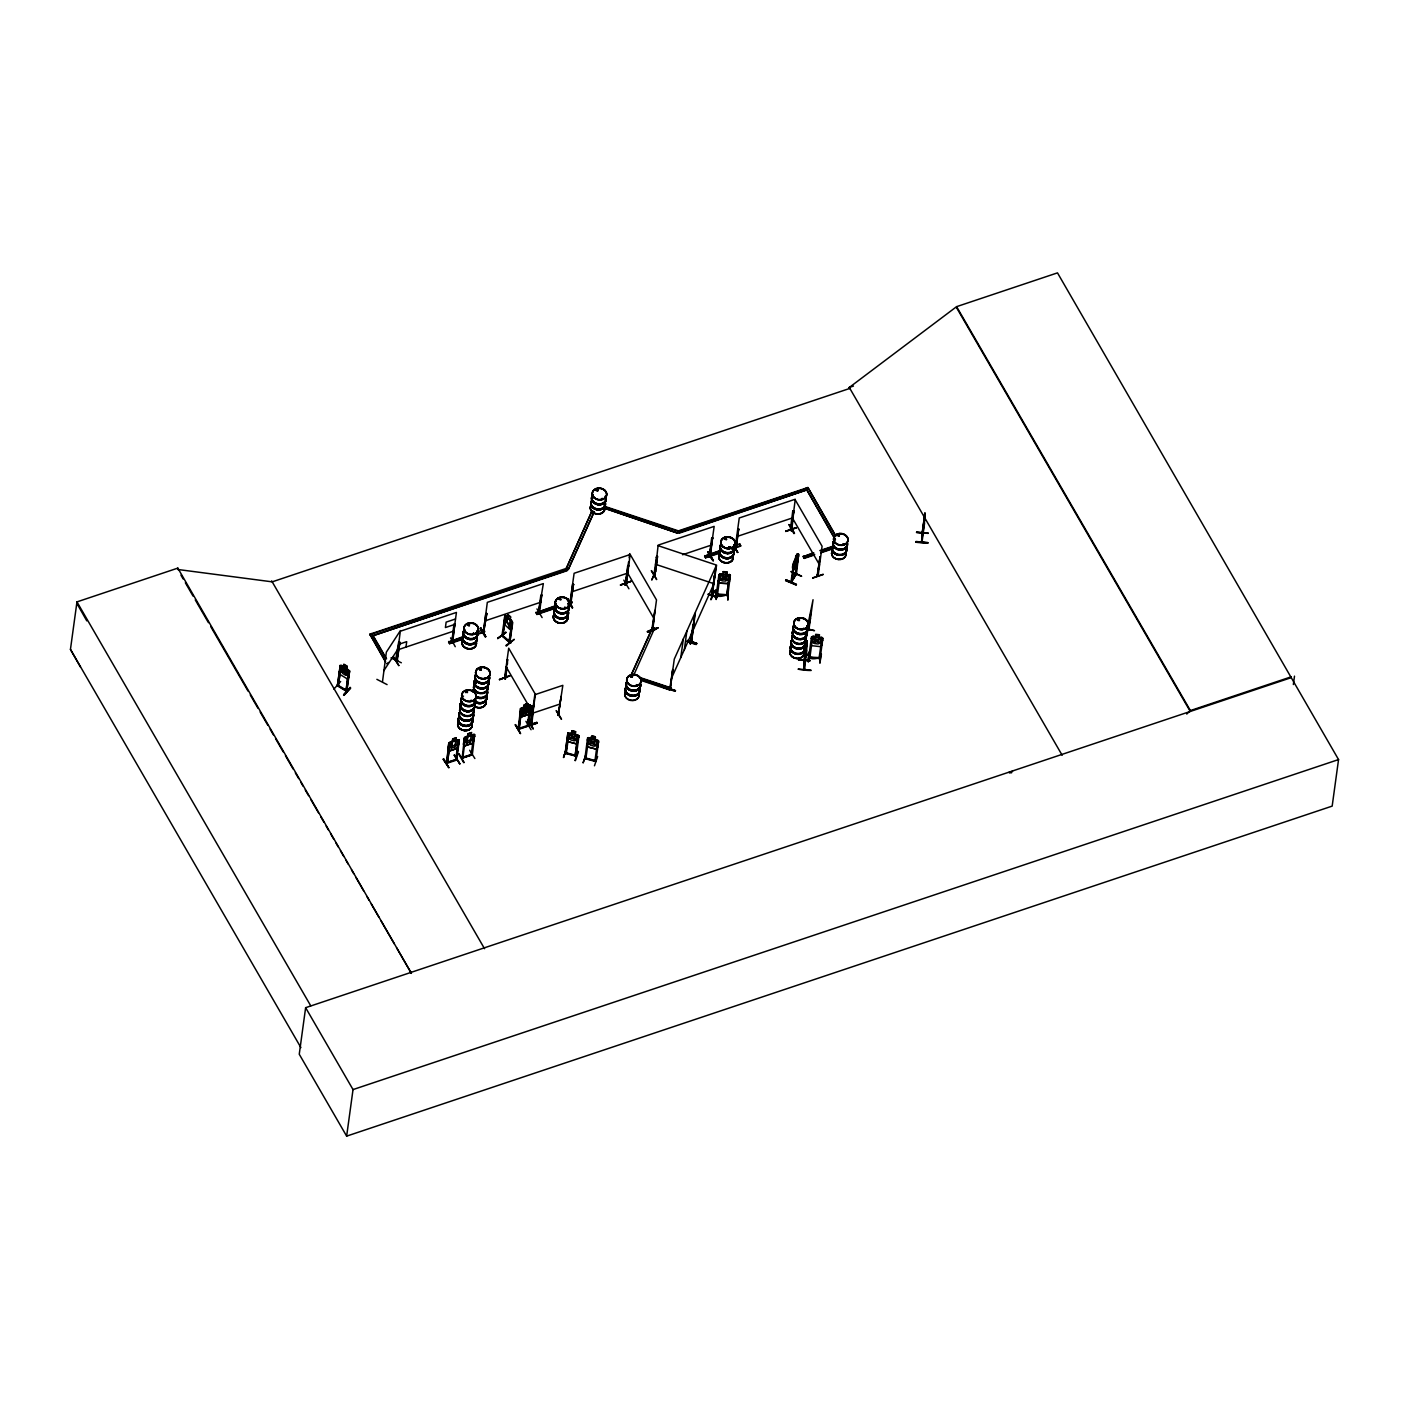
<?xml version="1.0" encoding="UTF-8"?>
<svg xmlns="http://www.w3.org/2000/svg" width="1409" height="1409" viewBox="0 0 1409 1409"><rect width="100%" height="100%" fill="white"/><g stroke="black" fill="none" stroke-linecap="round" stroke-linejoin="round"><path stroke-width="1.5" d="M805.701 651.786L805.878 654.322L806.018 645.287M504.581 678.169L505.514 678.839L506.888 668.13M531.757 724.191L530.982 722.87M530.594 723.68L531.915 723.715L531.352 722.747M626.124 582.78L625.314 585.158L628.573 561.909M651.944 628.432L652.86 629.788L654.868 610.344L651.891 629.207L652.455 629.946L656.506 599.935L629.717 553.631L629.154 557.77M790.731 529.96L791.735 530.717L793.743 511.273L790.766 529.925L791.294 530.788L793.373 511.397M790.819 529.361L791.735 530.717M795.292 499.948L822.081 546.252L818.048 576.281L817.167 574.802L818.101 575.471M806.617 649.866L806.899 642.751L805.649 656.013M805.208 651.293L804.609 661.702L804.909 660.469M805.402 652.614C804.011 670.543 806.582 635.336 805.737 651.434M806.212 648.774L806.3 645.093M805.103 652.437L805.085 653.424L805.684 652.173M798.568 660.152L810.263 660.574L798.621 659.747M806.723 642.028L804.557 661.614L804.275 659.87M804.275 659.976L803.87 669.891L803.852 668.976M804.627 660.715L804.345 669.891L806.864 650.359M804.469 668.236L804.31 668.87M806.142 646.625L805.49 657.246L806.107 647.383M806.001 651.011L806.107 648.158M806.864 640.848L803.782 669.821L804.451 668.394M806.864 644.318L807.11 640.637L807.146 643.719M924.78 515.624L924.656 516.469M805.93 650.465L805.895 652.719M924.551 519.41C923.811 529.097 925.343 505.479 924.815 516.152M396.422 661.015L397.655 660.363L396.211 660.909M452.624 642.663L454.896 623.729L451.725 642.31M452.729 641.976L451.479 642.592M456.939 759.292C446.583 763.555 447.34 760.79 446.653 763.502L448.855 744.533L449.982 744.516L447.41 763.185L449.806 744.216M462.98 757.32L461.659 758.024L472.138 754.449M527.829 703.655L524.412 704.887L524.236 707.248L520.59 709.185L518.019 729.51L521.453 710.224L519.216 728.541M528.498 725.934L530.77 707.054L527.336 726.322L529.819 707.371M539.524 613.848L538.361 614.183L541.796 594.897L539.365 613.954M571.261 603.158L570.029 602.488L570.363 603.563L572.565 584.594L573.516 584.277L570.328 603.528M626.318 584.77L630.14 554.53L574.115 573.287L569.905 603.246L570.962 602.893L573.516 584.277M626.248 584.207L625.015 584.735L626.494 584.101M657.175 560.43L654.762 576.281L654.991 574.749M655.361 574.396L654.128 574.995M710.347 556.643L709.009 556.678L712.619 537.71L710.277 556.696M710.435 555.956L709.009 556.678M736.484 547.185L735.163 547.185M791.541 528.798L790.343 529.854L792.774 510.868L793.901 510.851L792.774 510.868M798.304 669.099C822.116 670.631 807.604 671.177 798.304 669.205M927.65 542.5C891.562 540.792 952.449 545.336 916.026 541.461M916.554 532.532L928.232 533.166L916.607 532.109M924.322 522.246L921.592 542.324L922.12 532.532L921.979 542.359L924.603 522.809M924.075 519.076L923.106 529.696L923.353 528.463M923.811 523.461L924.551 519.357M924.057 520.678L923.758 525.698L924.48 520.432M397.426 660.028L396.405 661.437L400.403 630.598L386.348 652.138L382.508 681.657M395.806 660.064L396.123 660.909L398.624 642.275M927.598 542.941L915.973 541.919M805.155 654.445L805.437 651.081M805.42 653.001L805.314 656.999M924.286 520.714L924.621 518.459M808.308 661.526L808.572 652.526M809.153 652.244L808.29 661.526M808.255 661.913L809.189 652.244M810.615 643.244L811.619 645.674L820.566 646.661L822.046 644.512M811.461 637.097L812.975 636.41L811.478 636.991L808.731 657.492L810.105 656.576M812.447 638.629L811.408 638.506L812.447 638.629L809.876 657.563M815.388 636.709L815.705 634.314L819.51 634.737L819.052 637.203L820.866 638.066L820.285 642.345L818.118 643.966L814.578 643.561L812.923 641.518L813.504 637.255L815.512 636.692L812.923 636.34L822.891 638.383L821.729 637.396M819.193 637.132L821.799 637.326M822.891 638.277L820.056 658.796C822.099 655.925 810.474 661.86 809.065 656.365L809.999 656.559M819.105 657.897L819.016 658.584M821.711 639.651L822.733 640.091L821.711 639.651L819.052 658.267M820.179 658.707L808.731 657.105M808.801 657.052L820.285 657.668M821.412 653.952L819.879 663.199L820.883 653.565M924.339 519.745L924.815 515.201M80.472 667.021L70.45 649.39L76.967 601.89L177.833 568.109L411.428 973.39L396.581 947.729M177.833 568.109L177.657 569.465L272.201 581.847L849.838 388.408L849.292 387.457L956.605 306.651L1057.49 272.87L1338.55 759.574L1332.174 806.107L346.649 1136.13L299.254 1054.231L305.63 1007.682L1291.155 677.676M333.915 689.124L340.643 681.498M340.185 665.418L349.661 671.071L346.755 691.52L337.315 685.76L340.256 665.33L337.561 685.426L346.825 691.097M340.96 667.408L338.213 686.359L340.96 667.408L339.868 667.126L340.731 667.655M346.825 666.07L347.389 674.365L345.575 675.228L342.651 673.449L341.348 670.666L341.929 666.387L343.602 666.58M341.471 665.207L343.514 666.651L343.814 664.15L346.949 666.052L346.632 668.342L349.661 671.071M344.06 695.341L350.7 687.962L343.69 695.095M346.209 690.657L348.358 672.304L349.45 672.586L348.358 672.304M348.587 672.058L345.874 691.026M346.614 691.467L349.467 671.124M343.655 694.743L350.295 687.345L343.549 695.06M385.485 661.913L369.863 634.209L566.189 568.461L568.32 569.166L373.896 633.398M388.655 662.459L386.524 663.727M390.998 657.915L401.354 662.776M395.735 659.958L397.673 647.735M399.064 642.786L396.669 661.455L399.997 642.469L398.888 642.486L399.997 642.469M398.677 649.514L399.416 644.089L406.708 641.641L405.968 647.083M399.821 642.169L397.232 660.751M398.8 665.541L393.234 657.087M346.649 1136.13L353.025 1089.58L305.63 1007.682M461.941 639.58L449.594 643.719L448.608 642.028L463.103 636.621M450.545 637.89L455.248 646.696M449.594 643.719L448.696 641.447M451.708 642.98L453.945 624.046M447.956 749.324L448.802 743.054L450.193 741.838L459.264 739.707L456.023 759.61M443.219 759.152L448.837 767.676L443.166 759.222M451.197 750.293L452.729 738.809L456.234 737.752L455.917 740.042M452.588 741.222L452.729 738.809M454.491 749.218L456.181 737.647M454.332 755.065L459.88 763.907L454.367 755.347M458.172 741.363L455.688 760.314L459.105 741.046L456.851 759.979L446.494 763.449L448.802 743.159M465.71 736.766L474.727 734.529L472.508 743.3L464.406 746.013L463.42 744.022L464.442 737.876L462.117 758.324L461.765 757.337M462.804 758.042L465.269 739.038L464.318 739.355L465.269 739.038M480.575 628.115L485.753 636.798L480.716 627.745M466.661 745.114L468.193 733.631L471.645 732.469L469.954 744.04M483.534 632.588L486.898 613.637L485.77 613.655L483.357 632.659L487.32 602.347L543.346 583.59L538.291 613.848L539.4 613.866M486.721 613.338L483.657 631.954M469.673 750.257L474.886 758.535M485.735 636.463L480.645 627.78M471.24 754.467L472.226 753.762M471.152 755.136L473.635 736.185L474.745 736.167L473.635 736.185M474.569 735.868L472.314 754.801L461.853 757.901M497.764 638.612L506.06 632.394L497.747 638.207M504.123 621.651L505.038 615.469M505.179 617.776L504.457 617.142L505.479 617.565L502.714 636.463L502.291 634.86M505.479 617.565L502.714 636.463C496.884 629.436 523.743 654.304 502.925 636.146M510.322 619.273L511.432 621.21L510.851 625.473L509.283 626.142L505.778 620.929L508.015 614.623L510.639 616.983L508.966 628.432M507.786 617.072L508.085 614.782M509.988 675.774L499.508 679.349M505.708 632.148L497.694 638.471M508.473 615.557L510.058 616.966M505.937 645.445L514.303 639.316L506.271 646.097M509.072 642.099L511.907 623.271L509.811 642.839L512.753 622.391L504.968 615.363L501.903 635.882L509.794 642.751L509.072 641.342M504.545 678.257L508.702 648.193L535.49 694.496L530.735 724.631L534.821 694.707L562.843 685.338L558.246 715.49L561.117 696.345L558.211 715.437L558.897 714.645M508.984 642.028L511.907 623.271M506.43 667.355L504.898 678.856M506.976 663.375L507.522 659.377L505.109 678.997M507.434 664.15L507.522 659.377M505.479 678.874L505.109 677.342M515.447 724.631L520.485 733.684L515.254 725.019M521.453 710.224L519.076 729.14M528.991 706.226L527.389 706.05L527.811 703.637L524.359 704.799L521.77 712.778L523.232 714.028L526.438 712.936L528.41 710.506L528.991 706.226L527.371 706.05M556.661 605.289L536.001 612.774L536.97 614.465L553.438 608.952M536.952 608.917L542.113 617.582M520.52 733.296L515.43 724.649M523.496 712.197L524.042 707.882L527.265 706.807L526.702 711.087L523.496 712.197L526.684 711.087M536.97 614.465L536.072 612.193M524.905 705.803L526.948 705.099M538.308 613.796L540.845 595.232M538.643 614.201L539.436 613.232M529.837 705.328L530.77 705.75L527.442 706.156L527.811 703.637M528.428 726.04L530.894 705.68L529.784 705.24L530.894 705.68L528.674 714.469L520.555 717.128L528.674 714.469L529.995 711.739L528.534 714.328L520.643 717.022M533.095 705.715L530.506 724.349L531.316 723.433L531.457 724.508L530.946 723.75M533.571 705.557L531.404 724.42M531.07 729.739L525.944 721.338M527.794 720.21L533.113 728.84L528.093 719.788M566.189 568.461L567.158 570.152L372.804 635.794L567.087 570.733L566.189 568.461L592.009 510.956L594.158 511.661L568.32 569.166M567.51 598.684L572.547 607.737L567.457 598.719M556.168 710.752L561.522 719.33L556.467 710.647M567.862 604.109L571.984 602.735L571.085 600.463M592.009 510.956L566.101 569.042M563.565 757.514L566.665 748.249L563.582 757.126M567.915 732.803L565.132 753.339L576.263 756.246L578.976 735.78L567.915 732.803L565.238 753.392L566.295 753.146M568.831 734.617L567.704 734.653L568.831 734.617L566.277 753.568L565.344 752.67M572.142 730.813L571.825 733.103L569.87 733.367L569.289 737.647L570.874 739.972L574.326 740.887L576.404 739.549L577.003 735.269L575.4 733.983M679.385 532.567L806.829 489.892L679.314 533.148L678.416 530.876L677.588 533.13L604.461 508.209L605.218 506.536L678.416 530.876L807.885 487.514L835.977 536.054M604.391 508.79L605.218 506.536M575.224 734.124L575.7 731.676L572.019 730.69L571.702 732.997M576.369 755.559L575.031 755.964L577.69 737.33L578.817 737.277L577.69 737.33M574.96 760.508L577.972 751.314M577.796 737.013L575.136 755.946L576.475 755.259M578.835 735.78L576.563 743.899L567.986 741.68L567.07 738.968M583.22 762.78L586.338 753.516L583.079 762.692M585.915 758.447L584.894 758.658L587.571 738.069L588.98 737.611L587.571 738.069M585.07 758.165L586.038 758.148M585.827 758.799L588.486 739.866L587.359 739.919L588.486 739.866M591.375 738.246C589.508 734.336 597.803 735.991 594.88 739.373L596.659 740.535L596.077 744.815L593.982 746.154L590.547 745.238L588.944 742.913L589.526 738.633L591.481 738.351M595.056 739.232L595.373 736.942M597.451 742.279L598.473 742.543L597.451 742.279L594.88 761.318L595.884 761.547L598.631 741.046L588.944 737.717M594.457 765.792L597.627 756.545M596.13 760.525L595.672 761.529L584.911 758.606M630.933 581.477L620.524 584.788M623.8 580.138L628.925 588.803M625.402 585.087L627.639 566.154L628.995 565.608M627.428 572.794L626.019 584.4M628.52 564.815L625.314 585.105M651.416 570.856L656.594 579.222M655.502 571.261L651.874 579.61M657.475 557.277L656.347 557.26L657.475 557.277L654.639 576.246L658.144 545.142L714.169 526.385L709.925 556.308C720.158 571.878 702.88 542.324 709.361 554.882M654.798 576.193L653.758 575.946L656.594 556.467L657.721 556.432L656.77 556.766M657.933 627.709C651.786 633.363 637.572 633.416 657.968 627.78M654.04 616.314L652.473 629.013M631.989 677.253L630.492 676.355L652.49 627.533L654.621 628.238L652.402 628.115L631.355 674.964M677.588 533.13L604.461 508.209M678.416 530.876L679.314 533.148M664.502 686.905L664.238 687.768L675.457 690.886L664.484 686.923L675.492 690.516M640.76 680.318L669.222 689.794L670.279 687.398M670.332 689.019L672.692 669.539L669.751 689.036L670.367 688.314M680.776 657.616L683.33 638.999M684.334 649.708L686.87 631.091M690.516 643.455L691.837 631.073M690.093 643.614L692.189 630.299M692.999 624.328L690.657 643.79M690.921 643.191L694.936 613.126L674.277 659.13L670.138 689.16L670.719 687.592M691.907 640.391L691.326 641.958L694.267 622.479M720.017 553.033L705.592 557.858L704.623 556.168L721.179 550.074M705.592 557.858L704.711 555.586M707.723 552.099L712.919 560.377M696.68 643.332L687.486 640.408L696.698 643.314L696.24 644.318M709.185 556.978L711.668 538.027M711.193 599.688L714.539 590.882M711.633 594.034C710.629 596.218 713.57 592.96 711.932 595.919M713.852 577.901L714.574 577.25L711.651 596.729L716.124 565.942L695.465 611.946L691.467 641.799M711.651 596.729L714.204 577.126M715.596 590.089L716.195 599.512L716.019 590.107M719.911 576.105L718.854 576.07L719.911 576.105L717.445 595.109L716.512 593.911C716.882 600.146 731.588 592.203 726.78 595.602L729.193 576.563L730.249 576.616L729.193 576.88M717.357 595.144L717.533 594.422M708.146 594.492L717.375 597.504L708.41 594.034M722.958 574.115L723.152 571.631L726.974 571.825L726.674 574.22M726.533 574.291L726.85 571.895L723.152 571.737M726.78 595.567L729.193 576.563M729.404 581.336L730.249 575.136M727.837 600.075L727.872 590.336L727.942 599.706M736.291 547.308L735.322 548.224L738.651 528.974L736.22 548.031L735.216 548.26L736.379 547.907L735.146 547.925L739.249 517.984L795.275 499.226L791.224 530.77M736.062 547.52L738.651 528.974M737.682 552.434L733.631 545.124L737.682 552.434L734.089 547.379M735.586 545.248L739.707 543.856L740.606 546.128L732.381 548.894M740.606 546.128L739.707 543.856M789.41 524.747L794.5 533.412L789.357 524.712M790.29 529.819L791.365 528.445M785.975 579.733L785.641 580.561L796.402 584.682L785.958 579.751L796.437 584.312M796.402 574.52L798.533 555.622L795.416 574.978L798.692 554.283C786.063 570.434 796.279 577.655 798.568 554.23M793.707 562.314L790.977 582.322L796.525 573.762L791.347 582.481L795.944 556.396M791.911 581.794L794.394 563.036M795.486 558.827L795.68 556.485L797.335 553.79L797.071 556.308L798.163 554.265M795.31 559.514L794.729 563.794L796.86 557.013L794.412 560.553M834.938 539.189L805.842 488.201L835.026 538.608M796.948 554.794L795.856 557.171M807.885 487.514L834.832 534.768M814.561 554.935L804.257 558.387L803.271 556.696L813.662 552.663M801.545 576.105L791.242 571.473M804.257 558.387L803.359 556.115M812.676 578.13L823.155 574.555M803.782 649.197L804.416 644.794M805.138 639.228L805.772 634.825M803.993 650.852L804.803 644.864M805.261 641.289L806.212 634.349M806.793 630.21L813.046 599.723L808.854 630.105L808.643 628.854M805.085 651.363L806.424 645.093M804.028 661.385L806.793 640.69M807.251 640.655L804.116 661.473M809.065 629.4L808.396 630.017L811.091 610.96M817.167 575.629L820.073 556.784L817.519 575.4M817.519 576.228L820.073 556.784M924.762 513.158L923.67 522.528M922.208 532.461L922.014 533.993L925.132 513.105M921.627 540.704L921.504 542.271M922.032 542.254L922.085 541.461M1011.556 772.819L1009.601 772.748M1186.748 714.064L1190.394 710.576L956.605 306.651M1293.356 684.545L1294.501 676.144M337.315 685.021L338.213 685.602M338.037 686.253L337.649 684.739M809.013 655.273L803.341 653.882M669.222 689.794L670.561 688.191L639.475 677.976M690.498 643.843L690.974 642.293M691.784 641.218L690.974 641.641M691.837 640.32L691.555 641.218M809.065 655.044L803.289 654.128M805.085 642.627L810.492 618.34M805.367 657.246L805.772 655.907M804.909 660.363L804.609 661.702L804.75 654.498M664.238 687.768L675.246 691.326M690.023 643.772L690.445 642.328M468.14 625.191L468.545 625.508M473.635 633.046L473.213 633.222M465.815 691.502L467.541 691.643M471.786 700.52L471.011 700.185M479.764 669.152L479.817 669.434M481.262 668.905L479.518 668.659M484.978 677.993L485.964 677.888M559.567 598.666L561.169 599.6M564.939 607.279L565.185 608.318L564.533 607.49M596.236 490.737L596.113 489.786M565.115 607.279L564.745 607.508M596.835 489.451L597.081 490.508L597.663 489.627M602.682 498.821L601.414 498.68L602.682 498.698M636.833 684.739L637.079 685.302M725.071 538.414L726.604 539.242M799.431 619.784L798.022 620.506M799.537 620.471L798.78 620.242M803.905 628.255L803.324 628.326M839.341 536.142L839.165 535.103L837.791 535.79M843.075 543.768L843.973 544.35L842.793 544.332M785.641 580.543L796.138 585.087M397.549 660.398L396.51 660.345M452.518 642.68L451.637 642.98M483.111 632.324L484.273 631.919M539.171 612.792L538.432 613.69M517.966 729.122L537.146 723.152M528.322 725.635L527.406 725.846M626.547 583.502L625.226 584.629M655.15 575.101L654.357 575.383M567.986 741.68L576.668 743.899L578.13 741.927M566.594 748.267L563.494 757.39M596.342 749.165L587.641 746.946L596.342 749.165L597.786 747.175L598.508 741.046L597.575 739.901M510.269 641.923L509.389 641.817M558.792 715.314L558.616 714.257M651.839 580.015L655.713 570.98M711.633 595.038L711.88 595.901M710.629 599.565L714.522 590.53M717.375 597.504L708.269 594.122M568.25 569.747L594.07 512.242M633.504 675.668L654.621 628.238M671.723 677.747L692.383 631.743M692.911 630.563L713.57 584.559M447.956 749.201L448.943 751.191L457.044 748.478L459.264 739.707M473.882 740.658L472.438 743.247L464.406 746.013M797.388 554.019L795.68 556.485M793.02 569.764L797.846 560.412M791.964 581.019L790.925 582.234L795.962 573.622M393.675 656.929L398.853 665.612M459.123 753.815L464.16 762.498M567.369 599.036L572.547 607.737M737.594 552.398L734.476 547.238M387.088 684.615L376.872 679.332M669.891 688.261L670.649 687.645M383.794 670.754L397.866 649.214M467.718 624.627L469.003 624.469M473.213 633.645L474.111 633.398L473.16 633.733M596.042 489.839L597.733 489.469M597.839 490.913L598.05 489.804L597.222 490.755M481.385 669.768L481.015 668.659M467.189 692.295L467.048 691.643M467.453 692.541L467.207 691.925M601.484 498.945L602.365 498.399M559.038 598.895L560.007 598.455M630.862 676.338L632.377 676.003M630.774 676.39L631.725 677.306L632.077 675.985M725.388 539.348L726.04 538.326M726.533 539.541L725.705 538.097L724.596 539.33M636.445 685.355L636.287 684.615M798.075 619.344L798.216 620.365M798.198 619.238L797.987 620.136M718.079 580.807L719.066 583.15L728.048 583.59L729.527 581.353M820.478 646.484L821.94 644.389M727.784 595.602L730.373 575.119L720.369 573.815L719.03 574.696M348.816 677.218L347.459 678.997L340.097 674.506L339.34 671.565M711.739 596.641L711.686 595.655M528.41 710.506L526.42 712.919L523.215 713.993L521.735 712.743M346.755 690.78L346.138 689.917L346.579 690.797M522.352 708.498L524.183 707.142L520.537 709.097L519.657 715.208M521.806 707.811C513.193 712.267 544.35 699.392 521.876 707.934M727.696 595.232C697.173 593.823 736.625 595.426 726.621 594.827M468.193 624.645L469.567 624.821L468.281 625.085M479.87 668.888L481.314 668.676M465.727 692.418L467.401 692.418M731.06 547.766L730.144 547.749M837.492 535.015L839.059 534.856M798.04 619.59L799.29 619.854M796.966 556.256L797.688 555.674L796.015 563.124L793.901 565.132M604.126 506.201L604.144 506.166A7.292 5.83 7.8 0 1 596.94 514.215A7.292 5.83 7.8 0 1 591.498 504.827M485.471 699.868L485.506 699.833A7.256 5.795 7.8 0 1 483.551 706.737A7.256 5.795 7.8 0 1 474.763 706.684M793.02 634.543A7.292 5.83 7.8 0 0 798.463 643.948A7.292 5.83 7.8 0 0 805.578 635.952L805.666 635.899M505.901 615.451L507.698 616.913M504.035 621.58L504.774 624.574M510.639 616.983L507.997 614.835M512.031 620.929L510.234 619.185M511.907 628.643L510.78 630.193L504.616 624.663L504.123 621.51M712.567 594.704L711.334 594.316M485.189 636.956L480.134 628.273M566.894 599.23L572.019 607.86M463.737 762.656L458.682 753.974M475.749 641.007A7.292 5.83 7.8 0 1 468.616 649.003A7.256 5.795 7.8 0 1 463.209 639.633A7.292 5.83 7.8 0 0 468.616 649.003A7.256 5.795 7.8 0 0 475.714 641.025L475.837 640.954A7.292 5.83 7.8 0 1 468.651 648.827A7.292 5.83 7.8 0 1 463.209 639.422A7.239 5.777 7.8 0 0 468.669 648.668A7.239 5.777 7.8 0 0 475.731 640.743M805.613 635.935L805.631 635.917A7.256 5.795 7.8 0 1 799.396 644.001A7.256 5.795 7.8 0 1 792.193 635.917M484.256 631.285L483.551 631.919M571.156 602.594L570.081 603.087M472.121 754.872L462.082 758.289M720.422 573.886L718.925 574.661L716.3 594.686M565.238 752.247L566.348 752.512M565.308 752.934L576.369 755.928M584.805 758.183L596.042 761.195M594.88 760.191L596.007 760.49M597.786 490.79L596.535 490.35M469.267 625.825L469.373 624.24M726.339 539.717L724.684 539.224M481.138 669.821L479.87 669.803M483.78 692.717L482.9 692.524M839.112 536.177L837.668 535.261M654.058 575.559L655.044 575.929L653.987 575.277M711.386 594.686L712.602 595.091M454.121 624.346L455.072 624.028M485.946 613.954L486.898 613.637M541.021 595.531L541.972 595.197M572.741 584.894L573.692 584.576M628.766 566.136L627.639 566.154M711.844 538.326L712.795 538.009M737.876 529.608L738.827 529.273M451.549 641.852L452.553 641.623M620.471 585.052L631.038 581.23L620.506 585.193M654.199 574.273L655.203 574.044M709.995 555.586L709.432 556.291M785.676 531.492L796.155 527.935M509.688 675.704L499.491 679.754M499.455 679.614L510.023 675.792M651.962 628.502L652.332 628.872M647.471 631.69L657.968 627.815L647.488 631.743M812.711 577.831L823.173 574.256M524.395 704.817L527.882 703.743M524.553 704.958L527.759 703.866M523.989 708.111L525.504 709.572L528.622 706.508L526.121 709.854L528.04 711.721L525.31 710.612L522.052 713.852L524.694 710.365L522.845 708.568L527.283 706.825M533.852 704.905L531.809 724.385L531.404 723.592M520.678 710.858L521.629 710.523M529.995 707.67L530.946 707.353M449.031 744.833L449.982 744.516M458.348 741.662L459.281 741.345M519.076 728.33L536.952 722.341L526.473 726.304M537.146 723.099L518.265 729.475M455.759 759.169L456.763 758.94M447.428 762.304L455.583 759.539M462.892 757.126L471.504 754.484M459.845 763.872L454.262 755.048M853.449 386.066L849.151 387.51L849.697 388.461M369.774 634.79L371.906 633.522L386.559 658.831M805.772 488.782L678.328 531.457L605.13 507.117M400.438 631.179L456.446 612.422L452.307 642.257M455.494 618.991L446.142 622.126L445.403 627.551L454.737 624.416M397.884 649.796L453.892 631.038M484.784 620.964L540.792 602.207M571.578 591.903L627.586 573.146M682.572 554.741L711.615 545.001M736.696 536.6L792.721 517.843M477.528 631.796L483.71 629.735L484.678 631.408L476.436 634.173M704.623 556.168L721.091 550.655M448.608 642.028L463.033 637.203M542.166 610.696L556.59 605.87M449.665 643.138L462.029 638.999M537.058 613.884L555.586 607.666M567.933 603.528L572.054 602.154M705.68 557.277L720.087 552.451M732.451 548.312L740.694 545.547M476.365 634.755L484.608 631.989L483.622 630.316M819.827 550.602L834.251 545.776M803.271 556.696L813.574 553.244M821.817 550.496L834.163 546.357M804.328 557.805L814.631 554.353M820.813 552.293L833.159 548.154M820.725 552.874L833.089 548.735M527.565 706.032L529.907 705.24M532.285 713.324L560.289 703.954M455.635 740.817L452.43 741.891L451.831 746.171L455.054 745.097M471.099 735.639L467.823 736.837M467.295 740.993L470.518 739.919M448.943 751.191L457.044 748.478M1190.394 710.576L1291.26 676.796M353.025 1089.58L1338.55 759.574M722.958 574.009L720.95 574.678L720.369 578.958L722.024 580.878L725.582 581.054L727.748 579.31L728.33 575.048L726.533 574.185M560.571 599.952L559.091 599.283M469.232 625.684L467.982 625.402M480.909 669.927L479.888 669.363M798.128 619.079L799.467 619.379M799.079 620.629L797.6 619.942M631.408 675.686L630.51 676.884M337.544 684.756L338.495 685.338M518.371 728.805L519.252 728.629M716.512 593.911L726.604 594.686M730.637 547.009L730.743 547.361M559.901 598.349L560.395 598.438M631.391 675.844L632.218 676.637M798.586 659.976L810.263 660.592M924.709 514.496L922.102 534.064M916.554 532.338L928.196 533.395M576.105 755.541L566.453 752.776M585.792 758.13L584.805 757.866M595.778 760.807L586.109 758.042M471.205 734.882L472.825 735.058L472.244 739.338L470.271 741.75L467.048 742.825L465.586 741.574L468.193 733.631M455.741 740.06L457.361 740.236L456.78 744.516L454.808 746.929L451.584 748.003L450.123 746.752L450.704 742.473L452.483 741.187M808.819 629.171L814.49 630.651L806.864 629.083M803.377 653.565L809.101 654.709M838.496 534.804L839.429 535.244M572.107 730.901L575.541 731.817M591.762 736.167L595.197 737.083M655.132 575.259L653.917 574.854L653.899 575.964M687.416 640.76L696.645 643.702M689.071 641.817L696.433 644.177L687.081 641.324M686.958 641.694L696.257 644.547M670.631 687.715L639.563 677.394M658.038 545.653L716.582 565.115L712.073 595.778M655.484 564.269L714.046 583.731M640.831 679.737L669.293 689.212M791.013 571.79L801.527 576.351M466.819 691.167L465.657 692.524M473.671 734.159L474.604 734.6M578.465 751.772L575.4 760.649M338.583 685.602L346.984 690.516M479.817 669.927L479.412 669.028M729.21 574.308L730.249 575.242M510.128 620.03L507.68 617.829L507.081 622.109L509.547 624.31M577.813 734.811L578.8 735.868M523.514 707.23L528.903 713.799M788.881 524.553L793.919 533.606M708.251 551.87L713.394 560.571M651.451 570.61L656.576 579.592M443.712 758.676L448.837 767.676M528.076 719.823L533.113 728.84M956.5 307.532L1190.27 711.457M849.292 387.457L1062.175 755.277M792.739 518.565L819.545 564.868M627.164 572.248L653.952 618.551M570.997 601.044L571.984 602.735M506.148 666.809L528.657 705.698M530.806 709.414L532.954 713.113M463.42 744.146L464.512 745.907M372.874 635.899L385.432 657.616M369.863 634.209L385.555 661.332M271.655 580.895L484.537 948.697M180.951 575.171L183.152 578.958M185.354 582.762L193.051 596.077M195.252 599.882L208.462 622.69M210.663 626.494L248.054 691.114M250.256 694.919L257.953 708.216M260.154 712.021L267.869 725.336M270.07 729.122L273.364 734.829M275.565 738.633L283.262 751.948M285.463 755.735L293.16 769.05M295.362 772.854L298.673 778.561M300.874 782.347L303.058 786.152M305.26 789.956L308.571 795.662M310.773 799.467L318.469 812.764M320.671 816.568L323.964 822.275M326.166 826.079L328.367 829.866M330.569 833.67L333.863 839.377M336.064 843.181L338.266 846.985M340.467 850.789L343.778 856.478M345.98 860.283L348.164 864.087M351.475 869.793L353.677 873.598M355.878 877.402L363.575 890.699M366.868 896.406L369.07 900.21M371.272 904.014L378.968 917.312M381.17 921.116L394.379 943.924M76.967 601.89L310.737 1005.815M70.45 649.39L300.91 1047.609M76.773 603.246L86.794 620.858M519.639 715.173L520.573 717.181M587.747 746.893L586.725 744.216L587.641 746.946M339.516 671.547L340.256 674.383M792.809 568.303L793.126 569.817M728.048 583.59L719.066 583.15M477.193 630.985A7.38 5.9 7.8 0 1 469.99 639.07A7.38 5.9 7.8 0 1 464.477 629.559M464.618 629.312A7.274 5.795 7.8 0 0 470.025 638.682A7.292 5.812 7.8 0 0 477.14 630.704A7.274 5.795 7.8 0 1 470.025 638.682A7.292 5.812 7.8 0 1 464.6 629.312M477.052 637.872A7.38 5.9 7.8 0 1 468.281 644.318A7.38 5.9 7.8 0 1 463.737 634.966M477.087 637.608A7.38 5.9 7.8 0 1 468.334 644.054A7.38 5.9 7.8 0 1 463.772 634.702M639.228 687.68A7.38 5.9 7.8 0 1 632.025 695.764A7.38 5.9 7.8 0 1 626.512 686.271M639.07 693.774A7.256 5.795 7.8 0 1 630.475 700.097A7.256 5.795 7.8 0 1 626.001 690.903M640.531 684.034A7.38 5.9 7.8 0 1 631.778 690.48A7.38 5.9 7.8 0 1 627.216 681.128M640.496 684.298A7.38 5.9 7.8 0 1 631.743 690.745A7.274 5.795 7.8 0 1 627.234 681.745A7.292 5.812 7.8 0 0 631.725 690.956A7.292 5.812 7.8 0 0 640.355 684.615A7.274 5.795 7.8 0 1 631.725 690.956A7.38 5.9 7.8 0 1 627.181 681.392M639.087 694.056A7.292 5.83 7.8 0 1 630.422 700.414A7.292 5.83 7.8 0 1 625.931 691.167M846.104 546.974A7.38 5.9 7.8 0 1 838.883 555.076A7.38 5.9 7.8 0 1 833.388 545.565M846.069 546.445A7.274 5.795 7.8 0 1 838.971 554.424A7.274 5.795 7.8 0 1 833.547 545.054M846.14 546.71A7.38 5.9 7.8 0 1 838.919 554.811A7.38 5.9 7.8 0 1 833.423 545.301M847.39 543.346A7.38 5.9 7.8 0 1 839.588 549.933A7.38 5.9 7.8 0 1 833.212 541.76M834.093 540.422A7.38 5.9 7.8 0 1 835.361 539.348M847.425 543.081A7.38 5.9 7.8 0 1 839.623 549.669A7.38 5.9 7.8 0 1 833.247 541.496M834.128 540.158A7.38 5.9 7.8 0 1 835.414 539.083M847.249 543.645A7.274 5.795 7.8 0 1 839.553 550.144A7.274 5.795 7.8 0 1 833.283 542.095M834.146 540.774A7.274 5.795 7.8 0 1 835.396 539.717M845.928 553.085A7.256 5.795 7.8 0 1 838.267 559.567A7.256 5.795 7.8 0 1 831.997 551.535M554.512 613.884A7.292 5.83 7.8 0 0 559.954 623.271A7.292 5.83 7.8 0 0 567.07 615.275L567.158 615.222A7.274 5.795 7.8 0 1 559.954 623.254A7.274 5.795 7.8 0 1 554.53 613.901A7.292 5.83 7.8 0 0 559.972 623.095A7.292 5.83 7.8 0 0 567.105 615.117M567.07 615.011A7.239 5.777 7.8 0 1 559.989 622.937A7.239 5.777 7.8 0 1 554.6 613.619M568.532 605.254A7.38 5.9 7.8 0 1 561.31 613.338A7.38 5.9 7.8 0 1 555.815 603.827M568.426 611.876A7.38 5.9 7.8 0 1 560.606 618.481A7.38 5.9 7.8 0 1 554.23 610.308M555.111 608.97A7.38 5.9 7.8 0 1 556.396 607.878M555.128 609.586A7.274 5.795 7.8 0 1 556.396 608.512A7.292 5.812 7.8 0 0 555.111 609.586M568.391 612.14A7.38 5.9 7.8 0 1 560.571 618.745A7.38 5.9 7.8 0 1 554.195 610.573M555.076 609.234A7.38 5.9 7.8 0 1 556.361 608.142M733.138 550.725A7.274 5.795 7.8 0 1 726.04 558.686A7.292 5.812 7.8 0 1 720.615 549.316A7.274 5.795 7.8 0 0 726.04 558.686A7.292 5.812 7.8 0 0 733.156 550.725M733.296 550.391A7.38 5.9 7.8 0 1 726.075 558.475A7.38 5.9 7.8 0 1 720.58 548.982M729.105 547.168A7.38 5.9 7.8 0 1 732.24 549.052M734.001 545.248A7.38 5.9 7.8 0 1 727.748 553.402A7.38 5.9 7.8 0 1 720.404 545.177M733.332 550.126A7.38 5.9 7.8 0 1 726.111 558.211A7.38 5.9 7.8 0 1 720.615 548.717M729.14 546.903A7.38 5.9 7.8 0 1 732.275 548.788M733.156 556.22A7.239 5.777 7.8 0 1 725.494 562.684A7.239 5.777 7.8 0 1 719.259 554.67M733.191 556.326A7.292 5.83 7.8 0 1 725.476 562.843A7.292 5.83 7.8 0 1 719.154 554.935A7.256 5.795 7.8 0 0 725.459 562.984A7.292 5.83 7.8 0 0 733.173 556.502A7.256 5.795 7.8 0 1 725.459 562.984A7.292 5.83 7.8 0 1 719.189 554.759M488.166 680.353A7.38 5.9 7.8 0 1 480.962 688.455A7.38 5.9 7.8 0 1 475.449 678.944M489.469 676.707A7.38 5.9 7.8 0 1 481.667 683.312A7.38 5.9 7.8 0 1 475.291 675.14M475.432 674.876A7.274 5.795 7.8 0 0 481.702 682.925A7.292 5.812 7.8 0 0 489.416 676.426A7.274 5.795 7.8 0 1 481.702 682.925A7.292 5.812 7.8 0 1 475.414 674.876M488.007 686.782A7.292 5.83 7.8 0 1 480.293 693.281A7.292 5.83 7.8 0 1 473.988 685.214A7.256 5.795 7.8 0 0 480.293 693.21A7.256 5.795 7.8 0 0 487.972 686.729M476.119 682.819A7.292 5.83 7.8 0 0 474.851 683.893A7.256 5.795 7.8 0 1 476.154 682.801A7.292 5.83 7.8 0 0 474.886 683.664M489.434 676.972A7.38 5.9 7.8 0 1 481.631 683.576A7.38 5.9 7.8 0 1 475.256 675.404M474.763 706.525A7.292 5.83 7.8 0 0 483.604 706.596A7.292 5.83 7.8 0 0 485.436 699.727A7.239 5.777 7.8 0 1 483.586 706.437A7.239 5.777 7.8 0 1 474.815 706.367M472.913 691.837A7.292 5.812 7.8 0 1 474.164 689.054A7.274 5.795 7.8 0 0 472.913 691.837M486.862 689.864A7.38 5.9 7.8 0 1 485.013 696.821A7.38 5.9 7.8 0 1 476.066 696.75M472.878 691.273A7.38 5.9 7.8 0 1 474.146 688.437M487.884 687.205A7.239 5.777 7.8 0 1 480.24 693.668A7.239 5.777 7.8 0 1 473.988 685.655M474.851 684.351A7.239 5.777 7.8 0 1 476.101 683.277M486.757 696.486A7.38 5.9 7.8 0 1 482.706 702.721A7.38 5.9 7.8 0 1 473.935 700.784M486.721 696.75A7.38 5.9 7.8 0 1 482.653 702.985A7.38 5.9 7.8 0 1 473.882 701.048M474.199 703.373A7.38 5.9 7.8 0 1 466.995 711.475A7.38 5.9 7.8 0 1 461.483 701.964M474.234 703.109A7.38 5.9 7.8 0 1 467.031 711.21A7.38 5.9 7.8 0 1 461.518 701.7M475.361 700.044A7.292 5.812 7.8 0 1 467.665 706.561A7.292 5.812 7.8 0 1 461.377 698.494A7.274 5.795 7.8 0 0 466.731 706.385A7.274 5.795 7.8 0 0 475.449 701.576M462.222 697.173A7.292 5.812 7.8 0 1 463.491 696.099M474.058 709.203A7.239 5.777 7.8 0 1 465.481 715.508A7.239 5.777 7.8 0 1 461.007 706.349M475.538 699.48A7.38 5.9 7.8 0 1 467.735 706.068A7.38 5.9 7.8 0 1 461.359 697.895M471.469 722.377A7.239 5.777 7.8 0 1 464.406 730.302A7.239 5.777 7.8 0 1 459.017 720.985A7.292 5.83 7.8 0 0 464.389 730.461A7.292 5.83 7.8 0 0 471.504 722.465L471.575 722.606A7.292 5.83 7.8 0 1 464.354 730.655A7.292 5.83 7.8 0 1 458.929 721.249A7.256 5.795 7.8 0 0 464.371 730.619A7.256 5.795 7.8 0 0 471.451 722.658M472.896 712.884A7.38 5.9 7.8 0 1 465.692 720.985A7.38 5.9 7.8 0 1 460.179 711.475M460.232 711.827A7.274 5.795 7.8 0 0 465.657 721.179A7.292 5.812 7.8 0 0 472.772 713.218A7.274 5.795 7.8 0 1 465.657 721.179A7.292 5.812 7.8 0 1 460.232 711.809M472.79 719.523A7.38 5.9 7.8 0 1 464.037 725.952A7.38 5.9 7.8 0 1 459.475 716.6M472.825 719.259A7.38 5.9 7.8 0 1 464.072 725.688A7.38 5.9 7.8 0 1 459.51 716.336M473.952 709.96A7.239 5.777 7.8 0 1 465.375 716.283A7.239 5.777 7.8 0 1 460.919 707.107M474.058 709.713A7.292 5.83 7.8 0 1 465.393 716.071A7.292 5.83 7.8 0 1 460.902 706.825M805.578 635.67A7.256 5.795 7.8 0 1 799.449 643.666A7.292 5.83 7.8 0 1 792.193 635.688M792.245 635.582A7.256 5.795 7.8 0 0 799.449 643.666A7.292 5.83 7.8 0 0 805.613 635.776M807.005 626.195A7.38 5.9 7.8 0 1 799.784 634.279A7.38 5.9 7.8 0 1 794.289 624.768M807.04 625.931A7.38 5.9 7.8 0 1 799.819 634.015A7.38 5.9 7.8 0 1 794.324 624.504M806.97 625.666A7.274 5.795 7.8 0 1 800.823 633.68A7.292 5.812 7.8 0 1 793.584 625.578M793.602 625.578A7.274 5.795 7.8 0 0 800.823 633.68A7.292 5.812 7.8 0 0 806.987 625.649M806.741 633.134A7.274 5.795 7.8 0 1 798.11 639.475A7.274 5.795 7.8 0 1 793.637 630.263M806.881 632.817A7.38 5.9 7.8 0 1 798.128 639.263A7.38 5.9 7.8 0 1 793.584 629.911M806.934 632.553A7.38 5.9 7.8 0 1 798.163 638.999A7.38 5.9 7.8 0 1 793.619 629.647M804.292 645.974A7.38 5.9 7.8 0 1 797.071 654.058A7.38 5.9 7.8 0 1 791.576 644.547M805.684 643.878A7.38 5.9 7.8 0 1 795.891 648.51A7.38 5.9 7.8 0 1 792.281 639.404M804.997 640.831A7.38 5.9 7.8 0 1 805.596 642.328M804.257 645.445A7.274 5.795 7.8 0 1 798.11 653.459A7.274 5.795 7.8 0 1 790.889 645.357M804.328 645.709A7.38 5.9 7.8 0 1 798.075 653.846A7.38 5.9 7.8 0 1 790.731 645.621M805.719 643.614A7.38 5.9 7.8 0 1 795.926 648.246A7.38 5.9 7.8 0 1 792.316 639.14M805.032 640.567A7.38 5.9 7.8 0 1 805.631 642.064M805.649 643.297A7.274 5.795 7.8 0 1 796.015 647.858A7.292 5.812 7.8 0 1 792.439 638.893A7.274 5.795 7.8 0 0 796.015 647.858A7.292 5.812 7.8 0 0 805.666 643.297M805.472 636.445A7.256 5.795 7.8 0 1 798.392 644.389A7.256 5.795 7.8 0 1 792.985 635.054M804.275 653.3A7.256 5.795 7.8 0 1 794.641 657.844A7.256 5.795 7.8 0 1 791.083 648.915M805.525 644.16A7.274 5.795 7.8 0 1 797.741 649.126A7.274 5.795 7.8 0 1 791.083 642.539M791.471 641.077A7.274 5.795 7.8 0 1 792.334 639.774M605.483 496.461A7.38 5.9 7.8 0 1 598.261 504.545A7.38 5.9 7.8 0 1 592.766 495.035M605.518 496.197A7.38 5.9 7.8 0 1 598.314 504.281A7.38 5.9 7.8 0 1 592.802 494.77M592.115 500.53A7.274 5.795 7.8 0 0 596.588 509.741A7.292 5.812 7.8 0 0 605.236 503.4A7.274 5.795 7.8 0 1 596.588 509.741A7.292 5.812 7.8 0 1 592.097 500.53M605.377 503.083A7.38 5.9 7.8 0 1 596.606 509.53A7.38 5.9 7.8 0 1 592.062 500.177M343.497 667.338L342.898 671.617L345.821 673.396L346.42 669.134L343.497 667.338M344.377 664.995L346.156 666.897L344.377 664.995M453.363 739.038L455.424 738.334L453.363 739.038M468.827 733.86L470.888 733.156L468.827 733.86M571.719 733.86L571.121 738.14L574.573 739.056L575.154 734.776L571.719 733.86M572.688 731.359L574.802 732.715L572.688 731.359M591.375 739.126L590.794 743.406L594.228 744.322L594.809 740.042L591.375 739.126M592.361 736.608L594.457 737.964L592.361 736.608M595.144 760.156L594.88 761.318L595.144 760.156M722.852 574.766L722.271 579.046L725.846 579.222L726.428 574.942L721.443 574.837L723.504 577.584L720.598 580.173L724.208 578.113L727.203 580.508L725.089 577.655L727.837 575.154L724.402 577.091L722.676 574.925M723.856 572.124L726.04 573.005L723.856 572.124M785.729 531.228L796.208 527.653L785.729 531.228M815.406 637.467L814.825 641.729L818.382 642.134L818.964 637.854L815.406 637.467M816.41 634.86L818.594 635.882L816.41 634.86M794.852 560.571L794.077 565.995L795.803 561.469L796.948 561.363L797.617 556.097L794.852 560.571M714.046 576.105L714.909 576.739L714.046 576.105M813.979 637.432L816.04 640.338L813.134 642.768L816.727 640.901L819.721 643.508L817.607 640.496L820.39 638.242L816.938 639.897L813.979 637.432M342.228 666.739L343.849 670.578L341.401 672.023L344.412 671.441L346.825 675.334L345.152 671.353L347.495 670.032L344.606 670.455L342.228 666.739M570.31 733.613L572.283 736.872L569.465 738.932L572.952 737.559L575.841 740.641L573.798 737.277L576.475 735.269L573.146 736.555L570.31 733.613M589.966 738.88L591.939 742.138L589.121 744.199L592.608 742.825L595.496 745.907L593.471 742.525L596.166 740.623L592.819 741.821L589.966 738.88M465.657 736.66L464.266 737.981L465.692 736.731M1012.419 771.357L1008.967 772.519L1012.472 771.463M465.674 632.113A7.274 5.795 7.8 0 0 478.021 630.862A7.274 5.795 7.8 0 0 469.849 622.813A7.292 5.83 7.8 0 0 465.657 632.13A7.292 5.83 7.8 0 0 478.038 630.897A7.292 5.83 7.8 0 0 469.849 622.796A7.274 5.795 7.8 0 0 465.674 632.113M465.639 632.535A7.239 5.777 7.8 0 0 477.933 631.302A7.239 5.777 7.8 0 0 469.796 623.271A7.239 5.777 7.8 0 0 465.639 632.535M469.919 639.545A7.274 5.795 7.8 0 0 477.017 631.584A7.292 5.812 7.8 0 1 469.919 639.545A7.292 5.812 7.8 0 1 464.477 630.175A7.274 5.795 7.8 0 0 469.919 639.545M468.387 643.666A7.292 5.812 7.8 0 0 477.035 637.326A7.274 5.795 7.8 0 1 468.387 643.666A7.292 5.812 7.8 0 1 463.896 634.455A7.274 5.795 7.8 0 0 468.387 643.666M468.281 644.529A7.274 5.795 7.8 0 0 476.894 638.189A7.292 5.812 7.8 0 1 468.264 644.529A7.292 5.812 7.8 0 1 463.79 635.318A7.274 5.795 7.8 0 0 468.281 644.529M631.954 696.24A7.274 5.795 7.8 0 0 639.052 688.279A7.292 5.812 7.8 0 1 631.954 696.257A7.292 5.812 7.8 0 1 626.529 686.87A7.274 5.795 7.8 0 0 631.954 696.24M628.432 683.664A7.256 5.795 7.8 0 0 640.743 682.432A7.256 5.795 7.8 0 0 632.606 674.4A7.256 5.795 7.8 0 0 628.432 683.664M628.379 684.122A7.256 5.795 7.8 0 0 640.69 682.872A7.256 5.795 7.8 0 0 632.535 674.841A7.256 5.795 7.8 0 0 628.379 684.122M628.379 683.876A7.292 5.83 7.8 0 0 640.76 682.625A7.292 5.83 7.8 0 0 632.571 674.541A7.292 5.83 7.8 0 0 628.379 683.876M632.077 695.377A7.274 5.795 7.8 0 0 639.175 687.416A7.292 5.812 7.8 0 1 632.077 695.394A7.292 5.812 7.8 0 1 626.635 686.007A7.274 5.795 7.8 0 0 632.077 695.377M631.831 690.093A7.274 5.795 7.8 0 0 640.461 683.752A7.292 5.812 7.8 0 1 631.831 690.111A7.292 5.812 7.8 0 1 627.34 680.882A7.274 5.795 7.8 0 0 631.831 690.093M838.848 555.287A7.274 5.795 7.8 0 0 845.946 547.308A7.292 5.812 7.8 0 1 838.848 555.287A7.292 5.812 7.8 0 1 833.423 545.917A7.274 5.795 7.8 0 0 838.848 555.287M835.326 542.712A7.256 5.795 7.8 0 0 847.637 541.479A7.256 5.795 7.8 0 0 839.5 533.43A7.256 5.795 7.8 0 0 835.326 542.712M835.273 543.152A7.256 5.795 7.8 0 0 847.584 541.919A7.256 5.795 7.8 0 0 839.429 533.87A7.256 5.795 7.8 0 0 835.273 543.152M835.273 542.905A7.292 5.83 7.8 0 0 847.654 541.655A7.292 5.83 7.8 0 0 839.465 533.571A7.292 5.83 7.8 0 0 835.273 542.905M839.676 549.281A7.274 5.795 7.8 0 0 847.355 542.782A7.292 5.812 7.8 0 1 839.676 549.299A7.292 5.812 7.8 0 1 833.388 541.232A7.274 5.795 7.8 0 0 839.676 549.281M838.302 559.267A7.256 5.795 7.8 0 0 845.981 552.786A7.292 5.83 7.8 0 1 838.285 559.426A7.292 5.83 7.8 0 1 831.979 551.342A7.256 5.795 7.8 0 0 838.302 559.267M557.013 606.381A7.274 5.795 7.8 0 0 569.359 605.13A7.292 5.812 7.8 0 0 561.187 597.064A7.292 5.812 7.8 0 0 556.995 606.381A7.292 5.812 7.8 0 0 569.359 605.13A7.274 5.795 7.8 0 0 561.187 597.081A7.274 5.795 7.8 0 0 557.013 606.381M556.978 606.803A7.239 5.777 7.8 0 0 569.254 605.571A7.239 5.777 7.8 0 0 561.134 597.539A7.239 5.777 7.8 0 0 556.978 606.803M556.96 606.574A7.292 5.83 7.8 0 0 569.359 605.324A7.292 5.83 7.8 0 0 561.152 597.24A7.292 5.83 7.8 0 0 556.96 606.574M561.24 613.813A7.274 5.795 7.8 0 0 568.338 605.852A7.292 5.812 7.8 0 1 561.24 613.831A7.292 5.812 7.8 0 1 555.815 604.443A7.274 5.795 7.8 0 0 561.24 613.813M561.363 612.95A7.274 5.795 7.8 0 0 568.461 604.989A7.292 5.812 7.8 0 1 561.363 612.968A7.292 5.812 7.8 0 1 555.939 603.58A7.274 5.795 7.8 0 0 561.363 612.95M559.725 617.935A7.292 5.812 7.8 0 0 568.355 611.594A7.274 5.795 7.8 0 1 559.725 617.935A7.292 5.812 7.8 0 1 555.234 608.723A7.274 5.795 7.8 0 0 559.725 617.935M560.535 618.938A7.274 5.795 7.8 0 0 568.232 612.457A7.292 5.812 7.8 0 1 560.535 618.956A7.292 5.812 7.8 0 1 554.248 610.89A7.274 5.795 7.8 0 0 560.535 618.938M730.707 548.312A7.274 5.795 7.8 0 0 729.017 547.537A7.292 5.812 7.8 0 1 730.707 548.312M722.518 546.111A7.256 5.795 7.8 0 0 734.846 544.878A7.292 5.83 7.8 0 0 726.692 536.811A7.292 5.83 7.8 0 0 722.482 546.146A7.292 5.83 7.8 0 0 734.864 545.054A7.292 5.83 7.8 0 0 726.657 536.97A7.292 5.83 7.8 0 0 722.465 546.305A7.292 5.83 7.8 0 0 734.882 544.896A7.256 5.795 7.8 0 0 726.692 536.847A7.256 5.795 7.8 0 0 722.518 546.111M722.482 546.551A7.239 5.777 7.8 0 0 734.758 545.318A7.239 5.777 7.8 0 0 726.639 537.287A7.239 5.777 7.8 0 0 722.482 546.551M726.163 557.823A7.274 5.795 7.8 0 0 733.261 549.862A7.292 5.812 7.8 0 1 726.163 557.841A7.292 5.812 7.8 0 1 720.739 548.453A7.274 5.795 7.8 0 0 726.163 557.823M732.24 548.541A7.274 5.795 7.8 0 0 729.14 546.692A7.292 5.812 7.8 0 1 732.24 548.541M727.696 553.614A7.274 5.795 7.8 0 0 733.842 545.582A7.292 5.812 7.8 0 1 727.696 553.614A7.292 5.812 7.8 0 1 720.457 545.494A7.274 5.795 7.8 0 0 727.696 553.614M726.868 552.698A7.292 5.812 7.8 0 0 734.565 546.199A7.274 5.795 7.8 0 1 726.868 552.698A7.274 5.795 7.8 0 1 720.598 544.649A7.292 5.812 7.8 0 0 726.868 552.698M480.892 688.913A7.274 5.795 7.8 0 0 487.99 680.952A7.292 5.812 7.8 0 1 480.892 688.931A7.292 5.812 7.8 0 1 475.467 679.543A7.274 5.795 7.8 0 0 480.892 688.913M477.369 676.355A7.256 5.795 7.8 0 0 489.68 675.105A7.292 5.83 7.8 0 0 481.526 667.038A7.292 5.83 7.8 0 0 477.334 676.373A7.292 5.83 7.8 0 0 489.716 675.14A7.256 5.795 7.8 0 0 481.526 667.073A7.256 5.795 7.8 0 0 477.369 676.355M477.316 676.778A7.239 5.777 7.8 0 0 489.61 675.545A7.239 5.777 7.8 0 0 481.473 667.514A7.239 5.777 7.8 0 0 477.316 676.778M477.316 676.531A7.292 5.83 7.8 0 0 489.698 675.281A7.292 5.83 7.8 0 0 481.508 667.197A7.292 5.83 7.8 0 0 477.316 676.531M480.997 688.05A7.274 5.795 7.8 0 0 488.113 680.089A7.292 5.812 7.8 0 1 480.997 688.068A7.292 5.812 7.8 0 1 475.573 678.698A7.274 5.795 7.8 0 0 480.997 688.05M481.596 683.788A7.292 5.812 7.8 0 0 489.293 677.289A7.274 5.795 7.8 0 1 481.596 683.788A7.274 5.795 7.8 0 1 475.326 675.739A7.292 5.812 7.8 0 0 481.596 683.788M480.346 692.911A7.239 5.777 7.8 0 0 487.99 686.447A7.292 5.83 7.8 0 1 480.328 693.069A7.292 5.83 7.8 0 1 474.023 684.985A7.239 5.777 7.8 0 0 480.346 692.911M484.872 697.314A7.292 5.812 7.8 0 0 486.704 690.463A7.274 5.795 7.8 0 1 484.855 697.296A7.292 5.812 7.8 0 1 476.048 697.261A7.274 5.795 7.8 0 0 484.855 697.296M484.978 696.433A7.274 5.795 7.8 0 0 486.809 689.6A7.292 5.812 7.8 0 1 484.995 696.451A7.292 5.812 7.8 0 1 476.154 696.398A7.274 5.795 7.8 0 0 484.978 696.433M474.287 688.208A7.274 5.795 7.8 0 0 473.037 690.974A7.292 5.812 7.8 0 1 474.269 688.191M482.688 702.334A7.274 5.795 7.8 0 0 486.686 696.205A7.292 5.812 7.8 0 1 482.688 702.334A7.292 5.812 7.8 0 1 474.04 700.449A7.274 5.795 7.8 0 0 482.688 702.334M482.565 703.197A7.274 5.795 7.8 0 0 486.563 697.068A7.292 5.812 7.8 0 1 482.582 703.197A7.292 5.812 7.8 0 1 473.917 701.312A7.274 5.795 7.8 0 0 482.565 703.197M466.96 711.686A7.274 5.795 7.8 0 0 474.058 703.707A7.292 5.812 7.8 0 1 466.96 711.686A7.292 5.812 7.8 0 1 461.536 702.316A7.274 5.795 7.8 0 0 466.96 711.686M463.438 699.111A7.256 5.795 7.8 0 0 475.749 697.878A7.256 5.795 7.8 0 0 467.594 689.829A7.256 5.795 7.8 0 0 463.438 699.111A7.292 5.83 7.8 0 0 475.766 698.071A7.292 5.83 7.8 0 0 467.577 689.97A7.292 5.83 7.8 0 0 463.385 699.304M463.385 699.533A7.239 5.777 7.8 0 0 475.678 698.3A7.239 5.777 7.8 0 0 467.541 690.269A7.239 5.777 7.8 0 0 463.385 699.533M467.083 710.823A7.274 5.795 7.8 0 0 474.181 702.862A7.292 5.812 7.8 0 1 467.066 710.823A7.292 5.812 7.8 0 1 461.641 701.453A7.274 5.795 7.8 0 0 467.083 710.823M467.77 705.68A7.274 5.795 7.8 0 0 475.467 699.181A7.292 5.812 7.8 0 1 467.77 705.698A7.292 5.812 7.8 0 1 461.483 697.631A7.274 5.795 7.8 0 0 467.77 705.68M465.41 715.895A7.292 5.83 7.8 0 0 474.076 709.537A7.256 5.795 7.8 0 1 465.428 715.86A7.292 5.83 7.8 0 1 460.919 706.649A7.256 5.795 7.8 0 0 465.428 715.86M465.78 720.334A7.292 5.812 7.8 0 0 472.878 712.355A7.274 5.795 7.8 0 1 465.78 720.316A7.292 5.812 7.8 0 1 460.338 710.946A7.274 5.795 7.8 0 0 465.78 720.316M464.125 725.318A7.292 5.812 7.8 0 0 472.772 718.96A7.274 5.795 7.8 0 1 464.125 725.3A7.292 5.812 7.8 0 1 459.633 716.089A7.274 5.795 7.8 0 0 464.125 725.3M464.019 726.163A7.274 5.795 7.8 0 0 472.631 719.823A7.292 5.812 7.8 0 1 464.001 726.181A7.292 5.812 7.8 0 1 459.528 716.952A7.274 5.795 7.8 0 0 464.019 726.163M795.521 627.058A7.256 5.795 7.8 0 0 807.833 625.807A7.256 5.795 7.8 0 0 799.696 617.776A7.292 5.83 7.8 0 0 795.486 627.075A7.292 5.83 7.8 0 0 807.885 625.843A7.292 5.83 7.8 0 0 799.678 617.741A7.256 5.795 7.8 0 0 795.521 627.058M795.469 627.498A7.256 5.795 7.8 0 0 807.78 626.248A7.256 5.795 7.8 0 0 799.643 618.216A7.256 5.795 7.8 0 0 795.469 627.498M795.469 627.234A7.292 5.83 7.8 0 0 807.85 626.001A7.292 5.83 7.8 0 0 799.66 617.899A7.292 5.83 7.8 0 0 795.469 627.234M799.748 634.49A7.274 5.795 7.8 0 0 806.846 626.512A7.292 5.812 7.8 0 1 799.748 634.49A7.292 5.812 7.8 0 1 794.324 625.12A7.274 5.795 7.8 0 0 799.748 634.49M798.234 638.612A7.292 5.812 7.8 0 0 806.864 632.271A7.274 5.795 7.8 0 1 798.234 638.612A7.292 5.812 7.8 0 1 793.743 629.4A7.274 5.795 7.8 0 0 798.234 638.612M797.987 654.322A7.274 5.795 7.8 0 0 804.134 646.291A7.292 5.812 7.8 0 1 797.987 654.34A7.292 5.812 7.8 0 1 790.748 646.203A7.274 5.795 7.8 0 0 797.987 654.322M805.543 641.782A7.274 5.795 7.8 0 0 804.962 640.302A7.292 5.812 7.8 0 1 805.561 641.764M794.588 658.179A7.292 5.83 7.8 0 0 804.275 653.6A7.256 5.795 7.8 0 1 794.606 658.144A7.256 5.795 7.8 0 1 791.048 649.214A7.292 5.83 7.8 0 0 794.588 658.179M593.999 497.324A7.274 5.795 7.8 0 0 606.346 496.074A7.274 5.795 7.8 0 0 598.173 488.025A7.274 5.795 7.8 0 0 593.999 497.324M597.927 513.933A7.239 5.777 7.8 0 0 604.056 505.954A7.256 5.795 7.8 0 1 597.927 513.933A7.256 5.795 7.8 0 1 590.723 505.849A7.239 5.777 7.8 0 0 597.927 513.933M593.964 497.747A7.239 5.777 7.8 0 0 606.257 496.514A7.239 5.777 7.8 0 0 598.12 488.483A7.239 5.777 7.8 0 0 593.964 497.747M593.964 497.518A7.292 5.83 7.8 0 0 606.346 496.267A7.292 5.83 7.8 0 0 598.156 488.183A7.292 5.83 7.8 0 0 593.964 497.518M598.244 504.757A7.274 5.795 7.8 0 0 605.342 496.796A7.292 5.812 7.8 0 1 598.244 504.774A7.292 5.812 7.8 0 1 592.802 495.387A7.274 5.795 7.8 0 0 598.244 504.757M599.301 503.946A7.274 5.795 7.8 0 0 605.447 495.933A7.292 5.812 7.8 0 1 599.301 503.964A7.292 5.812 7.8 0 1 592.062 495.845A7.274 5.795 7.8 0 0 599.301 503.946M596.712 508.878A7.292 5.812 7.8 0 0 605.359 502.537A7.274 5.795 7.8 0 1 596.712 508.878A7.292 5.812 7.8 0 1 592.22 499.667A7.274 5.795 7.8 0 0 596.712 508.878"/></g></svg>
